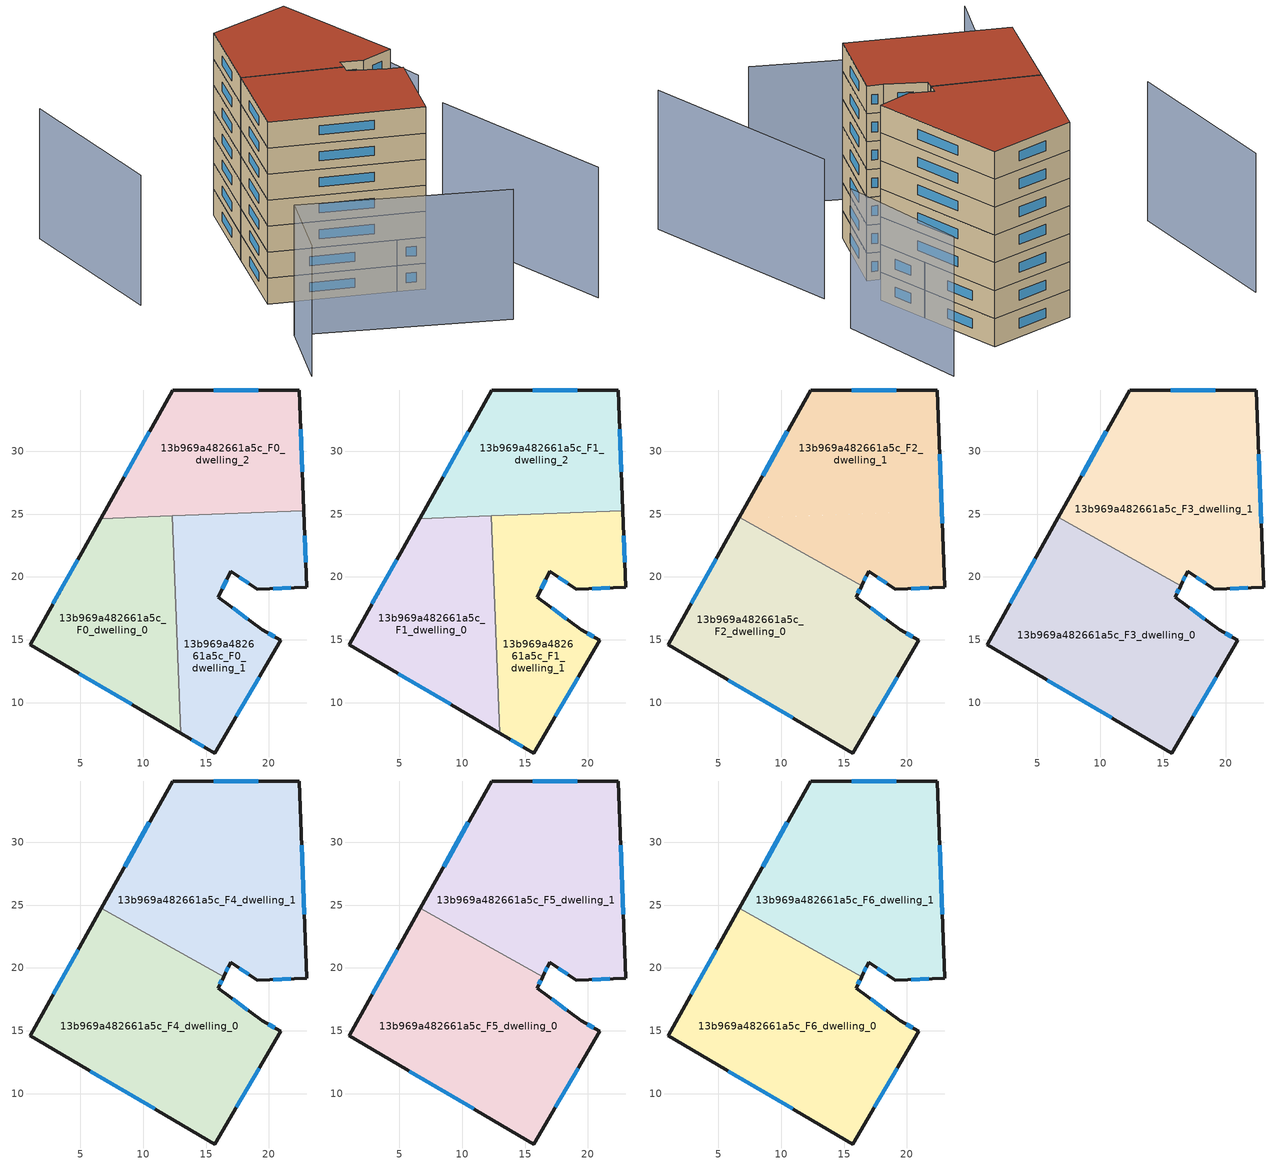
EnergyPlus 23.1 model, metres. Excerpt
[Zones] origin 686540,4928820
13b969a482661a5c_F0_dwelling_0
 floor ground (EU_floor_Construction): 12.32,24.86 12.98,7.57 0.98,14.58 6.6,24.64 z0
 wall outside (EU_wall_Construction): 6.6,24.64 0.98,14.58 12.98,7.57 z0:3
 wall to 13b969a482661a5c_F0_dwelling_1 (EU_wall_Construction): 12.98,7.57 12.32,24.86 z0:3
 wall to 13b969a482661a5c_F0_dwelling_2 (EU_wall_Construction): 12.32,24.86 6.6,24.64 z0:3
 window (EU_Window_Construction): 4.89,12.3 9.08,9.85 / 4.78,21.37 2.81,17.85 z0.98:2.02
13b969a482661a5c_F0_dwelling_1
 floor ground (EU_floor_Construction): 22.79,25.26 23.02,19.17 19.07,19.02 16.94,20.43 15.95,18.38 19.47,15.79 20.93,14.94 15.7,5.98 12.98,7.57 12.32,24.86 z0
 wall outside (EU_wall_Construction): 12.98,7.57 15.7,5.98 20.93,14.94 19.47,15.79 15.95,18.38 16.94,20.43 19.07,19.02 23.02,19.17 22.79,25.26 z0:3
 wall to 13b969a482661a5c_F0_dwelling_2 (EU_wall_Construction): 22.79,25.26 12.32,24.86 z0:3
 window (EU_Window_Construction): 20.36,19.07 21.74,19.12 / 17.64,19.97 18.38,19.48 / 16.28,19.05 16.62,19.77 / 18.33,16.63 17.1,17.54 / 20.46,15.22 19.95,15.52 / 17.4,8.9 19.23,12.03 / 13.87,7.05 14.82,6.5 / 22.95,21.15 22.86,23.28 z0.98:2.02
13b969a482661a5c_F0_dwelling_2
 floor ground (EU_floor_Construction): 22.41,34.86 22.79,25.26 6.6,24.64 12.32,34.87 z0
 wall outside (EU_wall_Construction): 22.79,25.26 22.41,34.86 12.32,34.87 6.6,24.64 z0:3
 window (EU_Window_Construction): 10.46,31.54 8.46,27.96 / 19.13,34.86 15.61,34.87 / 22.67,28.38 22.54,31.74 z0.98:2.02
13b969a482661a5c_F1_dwelling_0
 floor to 13b969a482661a5c_F0_dwelling_0 (EU_floor_Construction): 12.32,24.86 12.98,7.57 0.98,14.58 6.6,24.64 z3
 wall outside (EU_wall_Construction): 6.6,24.64 0.98,14.58 12.98,7.57 z3:6
 wall to 13b969a482661a5c_F1_dwelling_1 (EU_wall_Construction): 12.98,7.57 12.32,24.86 z3:6
 wall to 13b969a482661a5c_F1_dwelling_2 (EU_wall_Construction): 12.32,24.86 6.6,24.64 z3:6
 window (EU_Window_Construction): 4.89,12.3 9.08,9.85 / 4.78,21.37 2.81,17.85 z3.98:5.02
13b969a482661a5c_F1_dwelling_1
 floor to 13b969a482661a5c_F0_dwelling_1 (EU_floor_Construction): 22.79,25.26 23.02,19.17 19.07,19.02 16.94,20.43 15.95,18.38 19.47,15.79 20.93,14.94 15.7,5.98 12.98,7.57 12.32,24.86 z3
 wall outside (EU_wall_Construction): 12.98,7.57 15.7,5.98 20.93,14.94 19.47,15.79 15.95,18.38 16.94,20.43 19.07,19.02 23.02,19.17 22.79,25.26 z3:6
 wall to 13b969a482661a5c_F1_dwelling_2 (EU_wall_Construction): 22.79,25.26 12.32,24.86 z3:6
 window (EU_Window_Construction): 20.36,19.07 21.74,19.12 / 17.64,19.97 18.38,19.48 / 16.28,19.05 16.62,19.77 / 18.33,16.63 17.1,17.54 / 20.46,15.22 19.95,15.52 / 17.4,8.9 19.23,12.03 / 13.87,7.05 14.82,6.5 / 22.95,21.15 22.86,23.28 z3.98:5.02
13b969a482661a5c_F1_dwelling_2
 floor to 13b969a482661a5c_F0_dwelling_2 (EU_floor_Construction): 22.41,34.86 22.79,25.26 6.6,24.64 12.32,34.87 z3
 wall outside (EU_wall_Construction): 22.79,25.26 22.41,34.86 12.32,34.87 6.6,24.64 z3:6
 window (EU_Window_Construction): 10.46,31.54 8.46,27.96 / 19.13,34.86 15.61,34.87 / 22.67,28.38 22.54,31.74 z3.98:5.02
13b969a482661a5c_F2_dwelling_0
 floor to 13b969a482661a5c_F1_dwelling_0 (EU_floor_Construction): 12.45,21.52 12.98,7.57 0.98,14.58 6.6,24.64 6.85,24.65 z6
 floor to 13b969a482661a5c_F1_dwelling_1 (EU_floor_Construction): 16.4,19.31 15.95,18.38 19.47,15.79 20.93,14.94 15.7,5.98 12.98,7.57 12.45,21.52 z6
 floor to 13b969a482661a5c_F1_dwelling_2 (EU_floor_Construction): 6.85,24.65 6.6,24.64 6.67,24.75 z6
 wall outside (EU_wall_Construction): 6.67,24.75 0.98,14.58 15.7,5.98 20.93,14.94 19.47,15.79 15.95,18.38 16.4,19.31 z6:9
 wall to 13b969a482661a5c_F2_dwelling_1 (EU_wall_Construction): 16.4,19.31 6.67,24.75 z6:9
 window (EU_Window_Construction): 4.82,21.44 2.83,17.89 / 16.1,18.68 16.26,19.01 / 18.33,16.63 17.1,17.54 / 20.46,15.22 19.95,15.52 / 17.4,8.9 19.23,12.03 / 5.77,11.79 10.92,8.78 z6.98:8.02
13b969a482661a5c_F2_dwelling_1
 floor to 13b969a482661a5c_F1_dwelling_1 (EU_floor_Construction): 22.79,25.26 23.02,19.17 19.07,19.02 16.94,20.43 16.4,19.31 12.45,21.52 12.32,24.86 z6
 floor to 13b969a482661a5c_F1_dwelling_2 (EU_floor_Construction): 22.41,34.86 22.79,25.26 6.85,24.65 6.67,24.75 12.32,34.87 z6
 floor to 13b969a482661a5c_F1_dwelling_0 (EU_floor_Construction): 12.32,24.86 12.45,21.52 6.85,24.65 z6
 wall outside (EU_wall_Construction): 16.4,19.31 16.94,20.43 19.07,19.02 23.02,19.17 22.41,34.86 12.32,34.87 6.67,24.75 z6:9
 window (EU_Window_Construction): 22.83,24.27 22.61,29.76 / 20.36,19.07 21.74,19.12 / 17.64,19.97 18.38,19.48 / 16.58,19.67 16.77,20.07 / 10.48,31.58 8.51,28.04 / 19.13,34.86 15.61,34.87 z6.98:8.02
13b969a482661a5c_F3_dwelling_0
 floor to 13b969a482661a5c_F2_dwelling_0 (EU_floor_Construction): 16.4,19.31 15.95,18.38 19.47,15.79 20.93,14.94 15.7,5.98 0.98,14.58 6.67,24.75 z9
 wall outside (EU_wall_Construction): 6.67,24.75 0.98,14.58 15.7,5.98 20.93,14.94 19.47,15.79 15.95,18.38 16.4,19.31 z9:12
 wall to 13b969a482661a5c_F3_dwelling_1 (EU_wall_Construction): 16.4,19.31 6.67,24.75 z9:12
 window (EU_Window_Construction): 4.82,21.44 2.83,17.89 / 16.1,18.68 16.26,19.01 / 18.33,16.63 17.1,17.54 / 20.46,15.22 19.95,15.52 / 17.4,8.9 19.23,12.03 / 5.77,11.79 10.92,8.78 z9.98:11.02
13b969a482661a5c_F3_dwelling_1
 floor to 13b969a482661a5c_F2_dwelling_1 (EU_floor_Construction): 22.41,34.86 23.02,19.17 19.07,19.02 16.94,20.43 16.4,19.31 6.67,24.75 12.32,34.87 z9
 wall outside (EU_wall_Construction): 16.4,19.31 16.94,20.43 19.07,19.02 23.02,19.17 22.41,34.86 12.32,34.87 6.67,24.75 z9:12
 window (EU_Window_Construction): 22.83,24.27 22.61,29.76 / 20.36,19.07 21.74,19.12 / 17.64,19.97 18.38,19.48 / 16.58,19.67 16.77,20.07 / 10.48,31.58 8.51,28.04 / 19.13,34.86 15.61,34.87 z9.98:11.02
13b969a482661a5c_F4_dwelling_0
 floor to 13b969a482661a5c_F3_dwelling_0 (EU_floor_Construction): 16.4,19.31 15.95,18.38 19.47,15.79 20.93,14.94 15.7,5.98 0.98,14.58 6.67,24.75 z12
 wall outside (EU_wall_Construction): 6.67,24.75 0.98,14.58 15.7,5.98 20.93,14.94 19.47,15.79 15.95,18.38 16.4,19.31 z12:15
 wall to 13b969a482661a5c_F4_dwelling_1 (EU_wall_Construction): 16.4,19.31 6.67,24.75 z12:15
 window (EU_Window_Construction): 4.82,21.44 2.83,17.89 / 16.1,18.68 16.26,19.01 / 18.33,16.63 17.1,17.54 / 20.46,15.22 19.95,15.52 / 17.4,8.9 19.23,12.03 / 5.77,11.79 10.92,8.78 z12.98:14.02
13b969a482661a5c_F4_dwelling_1
 floor to 13b969a482661a5c_F3_dwelling_1 (EU_floor_Construction): 22.41,34.86 23.02,19.17 19.07,19.02 16.94,20.43 16.4,19.31 6.67,24.75 12.32,34.87 z12
 wall outside (EU_wall_Construction): 16.4,19.31 16.94,20.43 19.07,19.02 23.02,19.17 22.41,34.86 12.32,34.87 6.67,24.75 z12:15
 window (EU_Window_Construction): 22.83,24.27 22.61,29.76 / 20.36,19.07 21.74,19.12 / 17.64,19.97 18.38,19.48 / 16.58,19.67 16.77,20.07 / 10.48,31.58 8.51,28.04 / 19.13,34.86 15.61,34.87 z12.98:14.02
13b969a482661a5c_F5_dwelling_0
 floor to 13b969a482661a5c_F4_dwelling_0 (EU_floor_Construction): 16.4,19.31 15.95,18.38 19.47,15.79 20.93,14.94 15.7,5.98 0.98,14.58 6.67,24.75 z15
 wall outside (EU_wall_Construction): 6.67,24.75 0.98,14.58 15.7,5.98 20.93,14.94 19.47,15.79 15.95,18.38 16.4,19.31 z15:18
 wall to 13b969a482661a5c_F5_dwelling_1 (EU_wall_Construction): 16.4,19.31 6.67,24.75 z15:18
 window (EU_Window_Construction): 4.82,21.44 2.83,17.89 / 16.1,18.68 16.26,19.01 / 18.33,16.63 17.1,17.54 / 20.46,15.22 19.95,15.52 / 17.4,8.9 19.23,12.03 / 5.77,11.79 10.92,8.78 z15.98:17.02
13b969a482661a5c_F5_dwelling_1
 floor to 13b969a482661a5c_F4_dwelling_1 (EU_floor_Construction): 22.41,34.86 23.02,19.17 19.07,19.02 16.94,20.43 16.4,19.31 6.67,24.75 12.32,34.87 z15
 wall outside (EU_wall_Construction): 16.4,19.31 16.94,20.43 19.07,19.02 23.02,19.17 22.41,34.86 12.32,34.87 6.67,24.75 z15:18
 window (EU_Window_Construction): 22.83,24.27 22.61,29.76 / 20.36,19.07 21.74,19.12 / 17.64,19.97 18.38,19.48 / 16.58,19.67 16.77,20.07 / 10.48,31.58 8.51,28.04 / 19.13,34.86 15.61,34.87 z15.98:17.02
13b969a482661a5c_F6_dwelling_0
 floor to 13b969a482661a5c_F5_dwelling_0 (EU_floor_Construction): 16.4,19.31 15.95,18.38 19.47,15.79 20.93,14.94 15.7,5.98 0.98,14.58 6.67,24.75 z18
 wall outside (EU_wall_Construction): 6.67,24.75 0.98,14.58 15.7,5.98 20.93,14.94 19.47,15.79 15.95,18.38 16.4,19.31 z18:21
 wall to 13b969a482661a5c_F6_dwelling_1 (EU_wall_Construction): 16.4,19.31 6.67,24.75 z18:21
 window (EU_Window_Construction): 4.82,21.44 2.83,17.89 / 16.1,18.68 16.26,19.01 / 18.33,16.63 17.1,17.54 / 20.46,15.22 19.95,15.52 / 17.4,8.9 19.23,12.03 / 5.77,11.79 10.92,8.78 z18.98:20.02
 roof outside (EU_roof_Construction): 15.7,5.98 20.93,14.94 19.47,15.79 15.95,18.38 16.4,19.31 6.67,24.75 0.98,14.58 z21
13b969a482661a5c_F6_dwelling_1
 floor to 13b969a482661a5c_F5_dwelling_1 (EU_floor_Construction): 22.41,34.86 23.02,19.17 19.07,19.02 16.94,20.43 16.4,19.31 6.67,24.75 12.32,34.87 z18
 wall outside (EU_wall_Construction): 16.4,19.31 16.94,20.43 19.07,19.02 23.02,19.17 22.41,34.86 12.32,34.87 6.67,24.75 z18:21
 window (EU_Window_Construction): 22.83,24.27 22.61,29.76 / 20.36,19.07 21.74,19.12 / 17.64,19.97 18.38,19.48 / 16.58,19.67 16.77,20.07 / 10.48,31.58 8.51,28.04 / 19.13,34.86 15.61,34.87 z18.98:20.02
 roof outside (EU_roof_Construction): 23.02,19.17 22.41,34.86 12.32,34.87 6.67,24.75 16.4,19.31 16.94,20.43 19.07,19.02 z21
shading: 27.38,-7.99 26.78,15.12 / 29.67,21.98 30.12,37.17 / -8.14,-1.84 -2.33,6.96 / -2.33,6.96 17.14,-5.89 / -4.99,43.07 -8.93,23.49 z0:15
[Building]
EU S2 Campaign: North Axis=0; Terrain=City; Solar Distribution=FullExterior
[Site:Location]
Bologna: Latitude=44.5; Longitude=11.25; Time Zone=1; Elevation=37
[SizingPeriod:WeatherFileDays]
AnnualSizingPeriod: Begin Month=1; Begin Day of Month=1; End Month=12; End Day of Month=31; Day of Week for Start Day=Monday; Use Weather File Daylight Saving Period=No; Use Weather File Rain and Snow Indicators=No
[MATERIAL]
EU_InternalMass_Material: Roughness=MediumRough; Thickness=0.1; Conductivity=1; Density=1800; Specific Heat=900; Thermal Absorptance=0.9; Solar Absorptance=0.7; Visible Absorptance=0.7
[MATERIAL:NOMASS] Roughness=MediumRough; Thermal Absorptance=0.9; Solar Absorptance=0.7; Visible Absorptance=0.7
Name | Thermal Resistance
EU_wall_NoMass | 0.905828
EU_roof_NoMass | 0.37593
EU_floor_NoMass | 0.67114
[WINDOWMATERIAL:SIMPLEGLAZINGSYSTEM]
EU_Window_SimpleGlazing: UFactor=4.52486; Solar Heat Gain Coefficient=0.85; Visible Transmittance=0.85
[CONSTRUCTION]
EU_wall_Construction: EU_wall_NoMass
EU_roof_Construction: EU_roof_NoMass
EU_floor_Construction: EU_floor_NoMass
EU_InternalMass_Construction: EU_InternalMass_Material
EU_Window_Construction: EU_Window_SimpleGlazing
[ZONE] Type=1; Multiplier=1; Ceiling Height=autocalculate; Floor Area=autocalculate; Part of Total Floor Area=Yes
Name | Volume
13b969a482661a5c_F0_dwelling_0; 13b969a482661a5c_F1_dwelling_0 | 388.542
13b969a482661a5c_F2_dwelling_0; 13b969a482661a5c_F3_dwelling_0; 13b969a482661a5c_F4_dwelling_0; 13b969a482661a5c_F5_dwelling_0; 13b969a482661a5c_F6_dwelling_0 | 582.811
13b969a482661a5c_F0_dwelling_1; 13b969a482661a5c_F1_dwelling_1 | 388.534
13b969a482661a5c_F2_dwelling_1; 13b969a482661a5c_F3_dwelling_1; 13b969a482661a5c_F4_dwelling_1; 13b969a482661a5c_F5_dwelling_1; 13b969a482661a5c_F6_dwelling_1 | 582.792
13b969a482661a5c_F0_dwelling_2; 13b969a482661a5c_F1_dwelling_2 | 388.511
[INTERNALMASS] Construction=EU_InternalMass_Construction
Name | Zone or ZoneList | Surface Area
13b969a482661a5c_F0_dwelling_0_EU_InternalMass | 13b969a482661a5c_F0_dwelling_0 | 129.517
13b969a482661a5c_F0_dwelling_1_EU_InternalMass | 13b969a482661a5c_F0_dwelling_1 | 129.512
13b969a482661a5c_F0_dwelling_2_EU_InternalMass | 13b969a482661a5c_F0_dwelling_2 | 129.503
13b969a482661a5c_F1_dwelling_0_EU_InternalMass | 13b969a482661a5c_F1_dwelling_0 | 129.517
13b969a482661a5c_F1_dwelling_1_EU_InternalMass | 13b969a482661a5c_F1_dwelling_1 | 129.512
13b969a482661a5c_F1_dwelling_2_EU_InternalMass | 13b969a482661a5c_F1_dwelling_2 | 129.503
13b969a482661a5c_F2_dwelling_0_EU_InternalMass | 13b969a482661a5c_F2_dwelling_0 | 194.267
13b969a482661a5c_F2_dwelling_1_EU_InternalMass | 13b969a482661a5c_F2_dwelling_1 | 194.262
13b969a482661a5c_F3_dwelling_0_EU_InternalMass | 13b969a482661a5c_F3_dwelling_0 | 194.267
13b969a482661a5c_F3_dwelling_1_EU_InternalMass | 13b969a482661a5c_F3_dwelling_1 | 194.262
13b969a482661a5c_F4_dwelling_0_EU_InternalMass | 13b969a482661a5c_F4_dwelling_0 | 194.267
13b969a482661a5c_F4_dwelling_1_EU_InternalMass | 13b969a482661a5c_F4_dwelling_1 | 194.262
13b969a482661a5c_F5_dwelling_0_EU_InternalMass | 13b969a482661a5c_F5_dwelling_0 | 194.267
13b969a482661a5c_F5_dwelling_1_EU_InternalMass | 13b969a482661a5c_F5_dwelling_1 | 194.262
13b969a482661a5c_F6_dwelling_0_EU_InternalMass | 13b969a482661a5c_F6_dwelling_0 | 194.267
13b969a482661a5c_F6_dwelling_1_EU_InternalMass | 13b969a482661a5c_F6_dwelling_1 | 194.262
[OTHEREQUIPMENT] Fuel Type=Electricity; Design Level Calculation Method=Watts/Area; Power per Zone Floor Area=1; Fraction Latent=0; Fraction Radiant=0; Fraction Lost=0; Carbon Dioxide Generation Rate=0; EndUse Subcategory=EU_Step8_InternalGains
Name | Zone or ZoneList or Space or SpaceList | Schedule
EU_Step8_InternalGain_13b969a482661a5c_F0_dwelling_0_f000 | 13b969a482661a5c_F0_dwelling_0 | EU_Step8_GainSchedule_13b969a482661a5c_F0_dwelling_0_f000
EU_Step8_InternalGain_13b969a482661a5c_F0_dwelling_1_f000 | 13b969a482661a5c_F0_dwelling_1 | EU_Step8_GainSchedule_13b969a482661a5c_F0_dwelling_1_f000
EU_Step8_InternalGain_13b969a482661a5c_F0_dwelling_2_f000 | 13b969a482661a5c_F0_dwelling_2 | EU_Step8_GainSchedule_13b969a482661a5c_F0_dwelling_2_f000
EU_Step8_InternalGain_13b969a482661a5c_F1_dwelling_0_f000 | 13b969a482661a5c_F1_dwelling_0 | EU_Step8_GainSchedule_13b969a482661a5c_F1_dwelling_0_f000
EU_Step8_InternalGain_13b969a482661a5c_F1_dwelling_1_f000 | 13b969a482661a5c_F1_dwelling_1 | EU_Step8_GainSchedule_13b969a482661a5c_F1_dwelling_1_f000
EU_Step8_InternalGain_13b969a482661a5c_F1_dwelling_2_f000 | 13b969a482661a5c_F1_dwelling_2 | EU_Step8_GainSchedule_13b969a482661a5c_F1_dwelling_2_f000
EU_Step8_InternalGain_13b969a482661a5c_F2_dwelling_0_f000 | 13b969a482661a5c_F2_dwelling_0 | EU_Step8_GainSchedule_13b969a482661a5c_F2_dwelling_0_f000
EU_Step8_InternalGain_13b969a482661a5c_F2_dwelling_1_f000 | 13b969a482661a5c_F2_dwelling_1 | EU_Step8_GainSchedule_13b969a482661a5c_F2_dwelling_1_f000
EU_Step8_InternalGain_13b969a482661a5c_F3_dwelling_0_f000 | 13b969a482661a5c_F3_dwelling_0 | EU_Step8_GainSchedule_13b969a482661a5c_F3_dwelling_0_f000
EU_Step8_InternalGain_13b969a482661a5c_F3_dwelling_1_f000 | 13b969a482661a5c_F3_dwelling_1 | EU_Step8_GainSchedule_13b969a482661a5c_F3_dwelling_1_f000
EU_Step8_InternalGain_13b969a482661a5c_F4_dwelling_0_f000 | 13b969a482661a5c_F4_dwelling_0 | EU_Step8_GainSchedule_13b969a482661a5c_F4_dwelling_0_f000
EU_Step8_InternalGain_13b969a482661a5c_F4_dwelling_1_f000 | 13b969a482661a5c_F4_dwelling_1 | EU_Step8_GainSchedule_13b969a482661a5c_F4_dwelling_1_f000
EU_Step8_InternalGain_13b969a482661a5c_F5_dwelling_0_f000 | 13b969a482661a5c_F5_dwelling_0 | EU_Step8_GainSchedule_13b969a482661a5c_F5_dwelling_0_f000
EU_Step8_InternalGain_13b969a482661a5c_F5_dwelling_1_f000 | 13b969a482661a5c_F5_dwelling_1 | EU_Step8_GainSchedule_13b969a482661a5c_F5_dwelling_1_f000
EU_Step8_InternalGain_13b969a482661a5c_F6_dwelling_0_f000 | 13b969a482661a5c_F6_dwelling_0 | EU_Step8_GainSchedule_13b969a482661a5c_F6_dwelling_0_f000
EU_Step8_InternalGain_13b969a482661a5c_F6_dwelling_1_f000 | 13b969a482661a5c_F6_dwelling_1 | EU_Step8_GainSchedule_13b969a482661a5c_F6_dwelling_1_f000
[ZONEVENTILATION:DESIGNFLOWRATE] Schedule=EU_AlwaysOn; Design Flow Rate Calculation Method=AirChanges/Hour; Air Changes per Hour=0.73129; Ventilation Type=Natural; Fan Pressure Rise=0; Fan Total Efficiency=1; Constant Term Coefficient=1; Temperature Term Coefficient=0; Velocity Term Coefficient=0; Velocity Squared Term Coefficient=0; Minimum Indoor Temperature=-100; Maximum Indoor Temperature=100; Delta Temperature=-100; Minimum Outdoor Temperature=-100; Maximum Outdoor Temperature=100; Maximum Wind Speed=40
Name | Zone or ZoneList or Space or SpaceList
EU_ConstantAir_13b969a482661a5c_F0_dwelling_0 | 13b969a482661a5c_F0_dwelling_0
EU_ConstantAir_13b969a482661a5c_F0_dwelling_1 | 13b969a482661a5c_F0_dwelling_1
EU_ConstantAir_13b969a482661a5c_F0_dwelling_2 | 13b969a482661a5c_F0_dwelling_2
EU_ConstantAir_13b969a482661a5c_F1_dwelling_0 | 13b969a482661a5c_F1_dwelling_0
EU_ConstantAir_13b969a482661a5c_F1_dwelling_1 | 13b969a482661a5c_F1_dwelling_1
EU_ConstantAir_13b969a482661a5c_F1_dwelling_2 | 13b969a482661a5c_F1_dwelling_2
EU_ConstantAir_13b969a482661a5c_F2_dwelling_0 | 13b969a482661a5c_F2_dwelling_0
EU_ConstantAir_13b969a482661a5c_F2_dwelling_1 | 13b969a482661a5c_F2_dwelling_1
EU_ConstantAir_13b969a482661a5c_F3_dwelling_0 | 13b969a482661a5c_F3_dwelling_0
EU_ConstantAir_13b969a482661a5c_F3_dwelling_1 | 13b969a482661a5c_F3_dwelling_1
EU_ConstantAir_13b969a482661a5c_F4_dwelling_0 | 13b969a482661a5c_F4_dwelling_0
EU_ConstantAir_13b969a482661a5c_F4_dwelling_1 | 13b969a482661a5c_F4_dwelling_1
EU_ConstantAir_13b969a482661a5c_F5_dwelling_0 | 13b969a482661a5c_F5_dwelling_0
EU_ConstantAir_13b969a482661a5c_F5_dwelling_1 | 13b969a482661a5c_F5_dwelling_1
EU_ConstantAir_13b969a482661a5c_F6_dwelling_0 | 13b969a482661a5c_F6_dwelling_0
EU_ConstantAir_13b969a482661a5c_F6_dwelling_1 | 13b969a482661a5c_F6_dwelling_1
[HVACTEMPLATE:THERMOSTAT] Constant Heating Setpoint=20; Constant Cooling Setpoint=50
EU_HeatOnly_13b969a482661a5c_F0_dwelling_0; EU_HeatOnly_13b969a482661a5c_F0_dwelling_1; EU_HeatOnly_13b969a482661a5c_F0_dwelling_2; EU_HeatOnly_13b969a482661a5c_F1_dwelling_0; EU_HeatOnly_13b969a482661a5c_F1_dwelling_1; EU_HeatOnly_13b969a482661a5c_F1_dwelling_2; EU_HeatOnly_13b969a482661a5c_F2_dwelling_0; EU_HeatOnly_13b969a482661a5c_F2_dwelling_1; EU_HeatOnly_13b969a482661a5c_F3_dwelling_0; EU_HeatOnly_13b969a482661a5c_F3_dwelling_1; EU_HeatOnly_13b969a482661a5c_F4_dwelling_0; EU_HeatOnly_13b969a482661a5c_F4_dwelling_1; EU_HeatOnly_13b969a482661a5c_F5_dwelling_0; EU_HeatOnly_13b969a482661a5c_F5_dwelling_1; EU_HeatOnly_13b969a482661a5c_F6_dwelling_0; EU_HeatOnly_13b969a482661a5c_F6_dwelling_1
[HVACTEMPLATE:ZONE:IDEALLOADSAIRSYSTEM] System Availability Schedule=EU_AlwaysOn; Maximum Heating Supply Air Temperature=50; Minimum Cooling Supply Air Temperature=13; Maximum Heating Supply Air Humidity Ratio=0.0156; Minimum Cooling Supply Air Humidity Ratio=0.0077; Heating Limit=NoLimit; Cooling Limit=NoLimit; Heating Availability Schedule=EU_AlwaysOn; Cooling Availability Schedule=EU_CoolingOff; Dehumidification Control Type=ConstantSensibleHeatRatio; Cooling Sensible Heat Ratio=0.7; Dehumidification Setpoint=60; Humidification Control Type=None; Humidification Setpoint=30; Outdoor Air Method=None; Outdoor Air Flow Rate per Person=0.00944; Outdoor Air Flow Rate per Zone Floor Area=0; Outdoor Air Flow Rate per Zone=0; Demand Controlled Ventilation Type=None; Outdoor Air Economizer Type=NoEconomizer; Heat Recovery Type=None; Sensible Heat Recovery Effectiveness=0.7; Latent Heat Recovery Effectiveness=0.65
Name | Template Thermostat
13b969a482661a5c_F0_dwelling_0 | EU_HeatOnly_13b969a482661a5c_F0_dwelling_0
13b969a482661a5c_F0_dwelling_1 | EU_HeatOnly_13b969a482661a5c_F0_dwelling_1
13b969a482661a5c_F0_dwelling_2 | EU_HeatOnly_13b969a482661a5c_F0_dwelling_2
13b969a482661a5c_F1_dwelling_0 | EU_HeatOnly_13b969a482661a5c_F1_dwelling_0
13b969a482661a5c_F1_dwelling_1 | EU_HeatOnly_13b969a482661a5c_F1_dwelling_1
13b969a482661a5c_F1_dwelling_2 | EU_HeatOnly_13b969a482661a5c_F1_dwelling_2
13b969a482661a5c_F2_dwelling_0 | EU_HeatOnly_13b969a482661a5c_F2_dwelling_0
13b969a482661a5c_F2_dwelling_1 | EU_HeatOnly_13b969a482661a5c_F2_dwelling_1
13b969a482661a5c_F3_dwelling_0 | EU_HeatOnly_13b969a482661a5c_F3_dwelling_0
13b969a482661a5c_F3_dwelling_1 | EU_HeatOnly_13b969a482661a5c_F3_dwelling_1
13b969a482661a5c_F4_dwelling_0 | EU_HeatOnly_13b969a482661a5c_F4_dwelling_0
13b969a482661a5c_F4_dwelling_1 | EU_HeatOnly_13b969a482661a5c_F4_dwelling_1
13b969a482661a5c_F5_dwelling_0 | EU_HeatOnly_13b969a482661a5c_F5_dwelling_0
13b969a482661a5c_F5_dwelling_1 | EU_HeatOnly_13b969a482661a5c_F5_dwelling_1
13b969a482661a5c_F6_dwelling_0 | EU_HeatOnly_13b969a482661a5c_F6_dwelling_0
13b969a482661a5c_F6_dwelling_1 | EU_HeatOnly_13b969a482661a5c_F6_dwelling_1
[SIZING:ZONE] Zone Cooling Design Supply Air Temperature Input Method=SupplyAirTemperature; Zone Cooling Design Supply Air Temperature=13; Zone Heating Design Supply Air Temperature Input Method=SupplyAirTemperature; Zone Heating Design Supply Air Temperature=50; Zone Cooling Design Supply Air Humidity Ratio=0.008; Zone Heating Design Supply Air Humidity Ratio=0.008; Cooling Design Air Flow Method=DesignDay; Cooling Design Air Flow Rate=0; Cooling Minimum Air Flow per Zone Floor Area=0.000762; Cooling Minimum Air Flow=0; Cooling Minimum Air Flow Fraction=0.2; Heating Design Air Flow Method=DesignDay; Heating Design Air Flow Rate=0; Heating Maximum Air Flow per Zone Floor Area=0.002032; Heating Maximum Air Flow=0.141576; Heating Maximum Air Flow Fraction=0.3; Account for Dedicated Outdoor Air System=No; Dedicated Outdoor Air System Control Strategy=NeutralSupplyAir; Dedicated Outdoor Air Low Setpoint Temperature for Design=autosize; Dedicated Outdoor Air High Setpoint Temperature for Design=autosize; Zone Load Sizing Method=Sensible Load Only No Latent Load; Zone Latent Cooling Design Supply Air Humidity Ratio Input Method=HumidityRatioDifference; Zone Cooling Design Supply Air Humidity Ratio Difference=0.005; Zone Latent Heating Design Supply Air Humidity Ratio Input Method=HumidityRatioDifference; Zone Humidification Design Supply Air Humidity Ratio Difference=0.005
13b969a482661a5c_F0_dwelling_0; 13b969a482661a5c_F0_dwelling_1; 13b969a482661a5c_F0_dwelling_2; 13b969a482661a5c_F1_dwelling_0; 13b969a482661a5c_F1_dwelling_1; 13b969a482661a5c_F1_dwelling_2; 13b969a482661a5c_F2_dwelling_0; 13b969a482661a5c_F2_dwelling_1; 13b969a482661a5c_F3_dwelling_0; 13b969a482661a5c_F3_dwelling_1; 13b969a482661a5c_F4_dwelling_0; 13b969a482661a5c_F4_dwelling_1; 13b969a482661a5c_F5_dwelling_0; 13b969a482661a5c_F5_dwelling_1; 13b969a482661a5c_F6_dwelling_0; 13b969a482661a5c_F6_dwelling_1
[SCHEDULE:CONSTANT]
Name | Hourly Value
EU_AlwaysOn | 1
EU_CoolingOff | 0
[SCHEDULE:FILE] Column Number=1; Rows to Skip at Top=0; Number of Hours of Data=8760; Column Separator=Comma; Interpolate to Timestep=No; Minutes per Item=60; Adjust Schedule for Daylight Savings=Yes
Name | File
EU_Step8_GainSchedule_13b969a482661a5c_F0_dwelling_0_f000 | ../../schedules/13b969a482661a5c/13b969a482661a5c_F0_dwelling_0_f000_gain.csv
EU_Step8_GainSchedule_13b969a482661a5c_F0_dwelling_1_f000 | ../../schedules/13b969a482661a5c/13b969a482661a5c_F0_dwelling_1_f000_gain.csv
EU_Step8_GainSchedule_13b969a482661a5c_F0_dwelling_2_f000 | ../../schedules/13b969a482661a5c/13b969a482661a5c_F0_dwelling_2_f000_gain.csv
EU_Step8_GainSchedule_13b969a482661a5c_F1_dwelling_0_f000 | ../../schedules/13b969a482661a5c/13b969a482661a5c_F1_dwelling_0_f000_gain.csv
EU_Step8_GainSchedule_13b969a482661a5c_F1_dwelling_1_f000 | ../../schedules/13b969a482661a5c/13b969a482661a5c_F1_dwelling_1_f000_gain.csv
EU_Step8_GainSchedule_13b969a482661a5c_F1_dwelling_2_f000 | ../../schedules/13b969a482661a5c/13b969a482661a5c_F1_dwelling_2_f000_gain.csv
EU_Step8_GainSchedule_13b969a482661a5c_F2_dwelling_0_f000 | ../../schedules/13b969a482661a5c/13b969a482661a5c_F2_dwelling_0_f000_gain.csv
EU_Step8_GainSchedule_13b969a482661a5c_F2_dwelling_1_f000 | ../../schedules/13b969a482661a5c/13b969a482661a5c_F2_dwelling_1_f000_gain.csv
EU_Step8_GainSchedule_13b969a482661a5c_F3_dwelling_0_f000 | ../../schedules/13b969a482661a5c/13b969a482661a5c_F3_dwelling_0_f000_gain.csv
EU_Step8_GainSchedule_13b969a482661a5c_F3_dwelling_1_f000 | ../../schedules/13b969a482661a5c/13b969a482661a5c_F3_dwelling_1_f000_gain.csv
EU_Step8_GainSchedule_13b969a482661a5c_F4_dwelling_0_f000 | ../../schedules/13b969a482661a5c/13b969a482661a5c_F4_dwelling_0_f000_gain.csv
EU_Step8_GainSchedule_13b969a482661a5c_F4_dwelling_1_f000 | ../../schedules/13b969a482661a5c/13b969a482661a5c_F4_dwelling_1_f000_gain.csv
EU_Step8_GainSchedule_13b969a482661a5c_F5_dwelling_0_f000 | ../../schedules/13b969a482661a5c/13b969a482661a5c_F5_dwelling_0_f000_gain.csv
EU_Step8_GainSchedule_13b969a482661a5c_F5_dwelling_1_f000 | ../../schedules/13b969a482661a5c/13b969a482661a5c_F5_dwelling_1_f000_gain.csv
EU_Step8_GainSchedule_13b969a482661a5c_F6_dwelling_0_f000 | ../../schedules/13b969a482661a5c/13b969a482661a5c_F6_dwelling_0_f000_gain.csv
EU_Step8_GainSchedule_13b969a482661a5c_F6_dwelling_1_f000 | ../../schedules/13b969a482661a5c/13b969a482661a5c_F6_dwelling_1_f000_gain.csv
